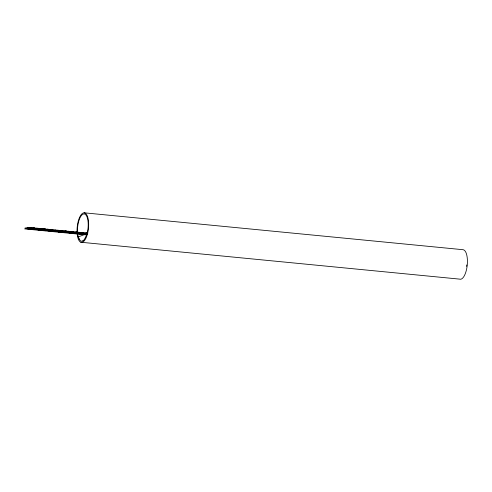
<?xml version="1.0" encoding="UTF-8"?>
<svg xmlns="http://www.w3.org/2000/svg" width="492" height="492" viewBox="0 0 492 492"><rect width="100%" height="100%" fill="white"/><g stroke="black" fill="none" stroke-linecap="round" stroke-linejoin="round"><path stroke-width="0.74" d="M85.879 234.444L25.547 228.571L25.67 228.03M26.789 227.482L26.845 227.79M28.782 228.842L27.398 228.762M27.958 228.639L29.2 228.755M31.039 228.153L29.655 228.024M31.316 228.005L29.889 227.864L29.932 227.507M29.957 227.839L29.901 227.519M30.209 227.894L30.172 227.605M30.289 227.821L30.553 227.821M32.011 229.124L31.039 229.057M31.174 228.03L31.125 227.808M31.174 227.63C31.636 228.595 28.511 227.138 31.058 227.691M34.323 228.362L33.296 228.374M33.376 228.294L33.499 227.827L33.388 228.202M35.51 229.463L34.397 229.5L35.092 229.346M34.741 228.227L33.573 228.227M34.957 229.315L34.987 229.008M37.767 228.725L36.795 228.657M36.875 228.639L36.9 228.202M39.071 229.782L38.038 229.795M38.21 228.3L38.456 228.7L38.241 228.288L37.072 228.46M41.266 229.063L40.295 229.057M40.375 229.106C39.729 228.024 42.343 229.377 41.679 229.057L41.679 228.651M40.713 228.915L40.738 228.743M41.543 230.139L42.644 230.25M41.556 228.854L40.504 228.682M41.74 229.032L41.629 228.829M41.814 230.047L42.989 229.992M44.901 229.506L43.659 229.389M43.905 228.885L44.077 229.001M44.212 229.26L44.003 229.026L45.239 228.971L45.455 229.377L43.893 229.223M46.285 230.6L44.901 230.471M45.123 230.404L45.246 229.93M45.147 229.967L45.135 230.305L46.697 230.459M45.178 228.995L45.239 229.321M45.449 230.268L45.387 230.397M48.542 229.856L47.158 229.727M47.38 229.659L47.404 229.223M48.819 229.715C46.408 229.752 48.013 228.595 48.739 229.659M47.712 229.598L47.742 229.284L48.628 229.512M49.514 230.828L48.401 230.81M48.634 229.684L48.646 229.346M48.96 230.68L49.926 230.693M50.584 230.25L50.209 230.219M50.879 229.998L51.002 229.53L50.891 229.905L52.453 230.059L52.214 229.666M51.168 229.789L51.082 230.022C50.774 229.235 52.533 229.709 52.453 230.059M51.765 230.084L50.436 230.102M53.075 231.148L52.041 231.16M52.459 231.025L53.56 231.135M55.27 230.428L54.298 230.361M56.512 231.584L55.547 231.443M55.737 230.397L55.744 229.992L55.817 230.391M55.959 231.363L57.06 231.474M58.831 230.748L57.798 230.76M57.878 230.81L57.902 230.244M57.958 230.563L58.001 230.213M58.074 230.502L59.058 230.557M58.216 230.619L58.173 230.33M58.167 230.471L58.56 230.545M58.905 231.886L60.288 231.904M59.151 231.326L59.526 231.603M59.181 231.873L59.181 231.32M62.404 231.209L61.297 231.099M61.439 231.129C60.793 230.502 62.632 230.527 62.681 231.099L61.488 230.896M61.715 230.963L61.746 230.65L61.58 231.043M63.646 232.292L62.404 232.175M62.638 231.049L62.65 230.705M62.822 232.04L64.2 232.169M66.045 231.56L64.661 231.431M66.211 231.025L66.457 231.424L64.895 231.271L64.907 230.926L64.938 231.468M66.315 231.474L66.242 231.019L65.172 231.154M66.457 232.384L67.564 232.501M66.18 232.501L67.146 232.636M69.544 231.904L68.16 231.775M68.406 231.271L68.16 231.824M68.499 231.234L68.855 231.621M70.571 232.851L69.403 232.857M69.679 232.341L69.636 232.691L70.713 232.556M69.704 232.673L69.747 232.316M69.815 231.812L68.579 231.634M70.042 232.648L70.19 232.433M69.993 232.415L69.827 232.808M72.828 232.113L71.66 232.113M71.937 231.597L71.937 232.15M73.246 231.978L72.17 231.837L73.136 231.757M74.015 233.214L73.044 233.147M73.136 232.07L73.246 231.701L73.462 232.052L72.355 232.015M73.542 232.993L74.427 233.079M76.272 232.47L75.301 232.464M77.515 233.552L76.623 233.595M76.647 232.07C74.741 233.239 76.365 230.551 76.684 232.464L76.82 232.439M76.746 232.999L77.096 233.386M76.961 233.411L78.062 233.522M77.305 233.331L77.226 233.245M79.901 232.968L78.806 232.747M78.898 232.63L79.003 232.261L78.935 232.833M81.149 234.001L79.907 233.878M80.319 233.798L81.426 233.829M82.299 233.147L83.406 233.257M82.41 232.63L82.441 233.122M82.502 232.599L82.859 232.987M82.674 232.857L83.431 232.9M83.56 232.944L83.96 233.128L82.576 232.999M83.683 233.147L83.714 232.728M83.96 234.087L85.202 234.21M83.683 234.204L84.649 234.34M86.906 233.651L85.663 233.479M85.94 232.962L85.94 233.516M85.965 233.294L85.909 232.974M87.459 233.472C83.978 233.626 87.453 232.452 87.244 233.411M86.481 233.183L86.567 233.472M87.066 233.147L87.041 233.614L78.222 236.935L80.221 240.68L81.531 241.271L82.92 240.926L84.31 239.672L86.703 234.838L87.539 231.584A13.733 5.24 -84.4 0 0 84.157 213.928A13.733 5.24 -84.4 0 0 77.465 230.687L77.551 232.156M87.139 233.436L87.182 233.085M30.166 227.833L29.889 227.864M86.5 235.354L86.918 233.995M85.288 238.097L85.743 237.236M84.2 239.776L84.606 239.204M82.724 240.975L83.123 240.742M33.573 227.98L34.631 228.011M31.593 228.952L32.7 229.044M34.815 229.198L34.674 229.487M37.238 228.405L36.955 228.522M37.349 228.552L38.456 228.7M38.597 229.635L39.698 229.727M41.636 229.001L40.572 228.798M45.184 229.266L44.071 229.143M45.405 230.139L45.596 230.317M50.891 229.905L51.242 229.764M52.183 229.948L51.07 229.819M55.627 230.195L55.682 230.293M58.892 230.471L59.243 230.336M59.803 231.627L59.292 231.547M62.681 231.043L61.672 230.816M66.186 231.314L65.073 231.185M68.579 231.388L69.741 231.357M71.906 231.609L71.894 231.953M69.821 232.47L70.805 232.661M79.083 232.408L80.245 232.378M87.189 233.356L86.075 233.233M84.181 212.815L462.941 249.696A14.852 5.664 -84.4 0 1 467.166 265.698A14.852 5.664 -84.4 0 1 459.565 279.118L80.805 242.236M87.804 233.165L28.997 227.439L24.6 228.885L85.694 234.832M37.078 228.319L38.062 228.374M82.674 232.716L83.566 232.802M68.745 231.474L69.058 231.566M54.575 230.274L55.959 230.404M58.074 230.613L59.458 230.742M75.393 232.292L76.961 232.445M79.077 232.661L80.46 232.79M87.619 233.552L27.946 227.667M87.373 233.632L27.804 227.833L27.927 227.286M35.805 229.118L34.748 229.081L35.799 229.254M34.698 229.26L36.199 229.383M59.243 231.609L60.7 231.769M69.747 232.63L71.205 232.796M86.125 234.37L25.689 228.411M25.147 227.827L25.203 228.134M79.003 238.958L79.187 239.321M77.668 234.032L78.222 236.935M77.059 232.249A14.852 5.664 -84.4 0 1 85.018 213.024A14.852 5.664 -84.4 0 1 86.58 236.67A14.852 5.664 -84.4 0 1 77.152 233.632M466.816 264.948A13.733 5.24 -84.4 0 1 466.656 266.369M44.446 228.965L44.624 229.364L44.446 228.965M30.891 229.278L31.666 229.321L30.922 229.266M36.039 229.081L36.814 229.118L36.07 229.063M44.895 230.643L45.67 230.687L44.92 230.631M50.043 230.44L50.817 230.465L50.043 230.44M58.892 232.009L59.667 232.046L58.923 231.99M64.046 231.806L64.815 231.849L64.071 231.793M72.896 233.368L73.671 233.392L72.896 233.368M78.044 233.171L78.818 233.196L78.044 233.171"/></g></svg>
